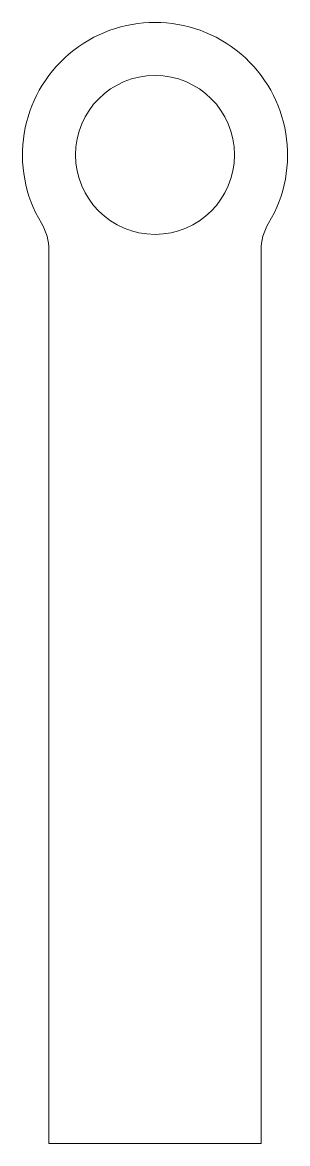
# Model space of a CAD drawing. Header units: millimetres. Extents: x 9.4 to 19.4, y 3.4 to 45.8.
import ezdxf

# ---------------------------------------------------------------- set-up
doc = ezdxf.new("R2010")
doc.units = ezdxf.units.MM

msp = doc.modelspace()

# ---------------------------------------------------------------- linework, layer by layer
at = {"color": 7, "linetype": 'Continuous', "lineweight": 15}
for p, q in [((10.43, 3.429), (10.43, 37.148)), ((18.43, 3.429), (18.43, 37.148)), ((18.43, 3.429), (10.43, 3.429))]:
    msp.add_line(p, q, dxfattribs=at)
msp.add_circle((14.43, 40.753), 3, dxfattribs=at)
for centre, radius, start, end in [((14.43, 40.753), 5, 328.9973, 211.0027), ((8.43, 37.148), 2, 0, 31.0027), ((20.43, 37.148), 2, 148.9973, 180)]:
    msp.add_arc(centre, radius, start, end, dxfattribs=at)

doc.saveas('drawing.dxf')
